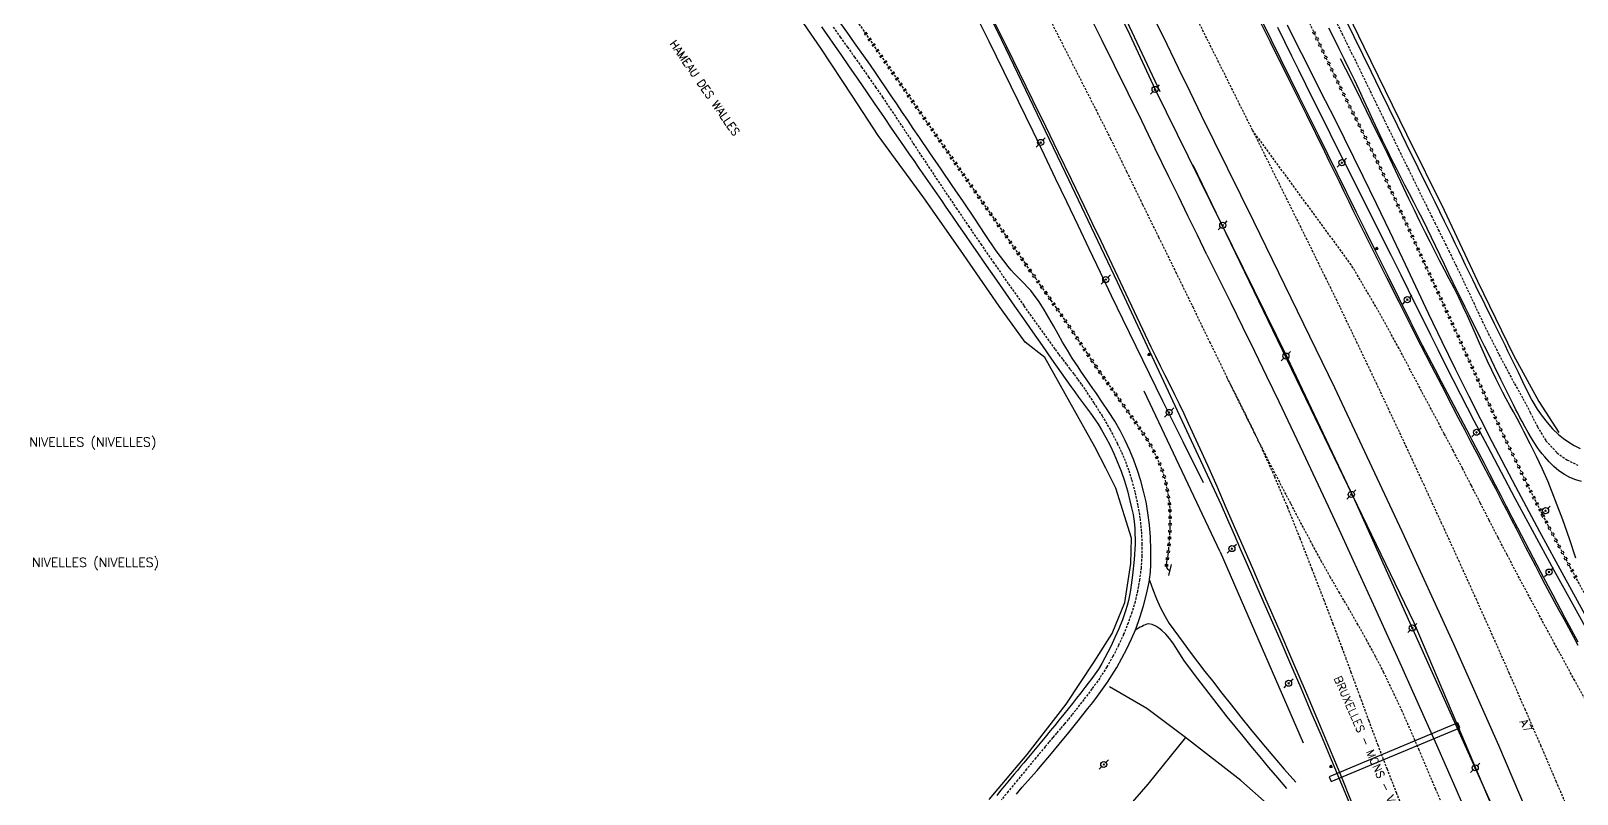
# Model space of a CAD drawing. Header units: millimetres. Extents: x 145000 to 146001, y 142000 to 143001.
# Drawn here: x 145013.5 to 145351.7, y 142185.9 to 142352.8 of the extents above; entities that cross this region are included whole.
import ezdxf
from ezdxf.enums import TextEntityAlignment as Align

# ---------------------------------------------------------------- set-up
doc = ezdxf.new("R2010")
doc.units = ezdxf.units.MM
doc.linetypes.add('DASHED', pattern=[0.75, 0.5, -0.25])
doc.layers.get('0').update_dxf_attribs({"linetype": 'CONTINUOUS'})
for name, color, linetype in [('W0001', 6, 'DASHED'), ('W0008', 7, 'CONTINUOUS'), ('W0010', 4, 'CONTINUOUS'), ('W0071', 7, 'CONTINUOUS'), ('W0120', 7, 'CONTINUOUS'), ('W0211', 2, 'CONTINUOUS'), ('W0220', 5, 'DASHED'), ('W0300', 7, 'CONTINUOUS'), ('W0330', 7, 'CONTINUOUS'), ('W0473', 7, 'CONTINUOUS'), ('W0476', 7, 'CONTINUOUS'), ('W0850', 7, 'CONTINUOUS'), ('W0980', 7, 'CONTINUOUS'), ('W0989', 7, 'CONTINUOUS'), ('W0990', 7, 'CONTINUOUS')]:
    doc.layers.add(name, color=color, linetype=linetype)
doc.styles.get("Standard").update_dxf_attribs({"font": 'romans.shx', "width": 0.85})

# ---------------------------------------------------------------- blocks, each defined once
blk = doc.blocks.new('T473')
for p, q in [((-0.166667, 0.166667), (0.166667, -0.166667)), ((-0.166667, -0.166667), (0.166667, 0.166667)), ((0.500001, 0.500001), (1.000002, 1.000002)), ((-1.000002, -1.000002), (-0.500001, -0.500001))]:
    blk.add_line(p, q)
blk.add_ellipse((0, 0), major_axis=(0.471405, 0.471405), ratio=1, start_param=5.4977871438, end_param=11.780972451)
blk = doc.blocks.new('T850')
for p, q in [((-0.25, -0.15), (0, 0.32)), ((0, 0.32), (0.25, -0.15)), ((-0.25, -0.15), (0.25, -0.15))]:
    blk.add_line(p, q)
for major_axis in [(-0.106, 0.106), (-0.0354, 0.0354), (-0.0236, 0.0236)]:
    blk.add_ellipse((0, 0), major_axis=major_axis, ratio=1, start_param=3.926991, end_param=10.210176)
blk = doc.blocks.new('t220o')
at = {"color": 0, "linetype": 'Continuous'}
for p, q in [((-0.25, 0.25), (0.25, 0.25)), ((-0.25, -0.25), (0.25, -0.25))]:
    blk.add_line(p, q, dxfattribs=at)

msp = doc.modelspace()

# ---------------------------------------------------------------- linework, layer by layer
at = {"layer": 'W0001'}
for points in [[(145231.08, 142365.76), (145246.08, 142336.35), (145249.67, 142329.22), (145253.2, 142322.05), (145256.69, 142314.87), (145260.2, 142307.7), (145263.92, 142300.09), (145267.64, 142292.47), (145271.34, 142284.85), (145275.04, 142277.22)], [(145189.04, 142353.65), (145190.57, 142351.46), (145192.12, 142349.28), (145193.66, 142347.09), (145195.21, 142344.91), (145196.75, 142342.72), (145198.28, 142340.52), (145199.79, 142338.32), (145201.5, 142335.8), (145203.19, 142333.27), (145204.87, 142330.73), (145206.54, 142328.19), (145208.21, 142325.64), (145209.89, 142323.1), (145211.57, 142320.56), (145213.26, 142318.03), (145215.93, 142314.08), (145218.6, 142310.13), (145221.29, 142306.19), (145224, 142302.27), (145227.36, 142297.46), (145230.74, 142292.67), (145234.14, 142287.89), (145237.57, 142283.14), (145238.39, 142282.03), (145239.21, 142280.94), (145240.05, 142279.86), (145240.88, 142278.77), (145241.71, 142277.68), (145242.53, 142276.58), (145243.33, 142275.47), (145244.11, 142274.34), (145245.99, 142271.49), (145247.83, 142268.61), (145249.57, 142265.66), (145251.16, 142262.63), (145252.08, 142260.67), (145252.92, 142258.67), (145253.66, 142256.64), (145254.31, 142254.58), (145255.05, 142251.79), (145255.66, 142248.97), (145256.13, 142246.13), (145256.42, 142243.26), (145256.55, 142240.63), (145256.52, 142238), (145256.35, 142235.38), (145256.03, 142232.77), (145255.6, 142230.36), (145255.03, 142227.98), (145254.33, 142225.64), (145253.53, 142223.33), (145252.54, 142220.85), (145251.42, 142218.42), (145250.2, 142216.04), (145248.87, 142213.72), (145247.3, 142211.26), (145245.6, 142208.9), (145243.83, 142206.58), (145242.05, 142204.29), (145241.24, 142203.26), (145240.41, 142202.25), (145239.58, 142201.25), (145238.74, 142200.25), (145237.89, 142199.26), (145237.05, 142198.26), (145236.2, 142197.27), (145235.37, 142196.26), (145233.35, 142193.83), (145231.33, 142191.39), (145229.32, 142188.95), (145227.31, 142186.5), (145225.77, 142184.62)], [(145280.74, 142331.09), (145268.53, 142355.59)], [(145299.23, 142354.37), (145300.28, 142352.28), (145301.31, 142350.19), (145302.34, 142348.09), (145303.37, 142345.99), (145304.4, 142343.88), (145305.42, 142341.78), (145306.45, 142339.68), (145307.47, 142337.58), (145308.5, 142335.48), (145309.52, 142333.37), (145310.55, 142331.27), (145312.68, 142326.93), (145314.81, 142322.59), (145316.94, 142318.25), (145319.08, 142313.92), (145319.84, 142312.38), (145320.61, 142310.84), (145321.37, 142309.31), (145322.14, 142307.77), (145322.9, 142306.24), (145323.67, 142304.7), (145324.43, 142303.16), (145325.18, 142301.62), (145326.16, 142299.59), (145327.13, 142297.55), (145328.09, 142295.51), (145329.04, 142293.46), (145330, 142291.42), (145330.98, 142289.38), (145331.96, 142287.35), (145332.97, 142285.33), (145334.63, 142282.07), (145336.32, 142278.83), (145338.06, 142275.61), (145339.86, 142272.42), (145341.47, 142269.39), (145343.04, 142266.24), (145344.9, 142263.18), (145347.32, 142260.56), (145349.51, 142259), (145351.91, 142257.83)], [(145280.71, 142331.12), (145292.06, 142308.27), (145294.68, 142302.95), (145297.28, 142297.63), (145299.87, 142292.3), (145302.45, 142286.96), (145306.4, 142278.67), (145310.33, 142270.38), (145314.23, 142262.07), (145318.1, 142253.74), (145321.95, 142245.4), (145325.77, 142237.05), (145329.56, 142228.68), (145333.32, 142220.3), (145336.81, 142212.43), (145340.27, 142204.55), (145343.7, 142196.65), (145347.1, 142188.74), (145348.99, 142184.31), (145350.88, 142179.88), (145352.75, 142175.44), (145354.62, 142171)], [(145355.63, 142202.66), (145351.2, 142210.77), (145347.98, 142216.67), (145344.76, 142222.59), (145341.57, 142228.51), (145338.4, 142234.45), (145336.42, 142238.22), (145334.45, 142242), (145332.5, 142245.79), (145330.55, 142249.58), (145328.6, 142253.38), (145326.64, 142257.16), (145324.66, 142260.94), (145322.67, 142264.71), (145317.72, 142274.01), (145312.78, 142283.32), (145307.69, 142292.56), (145302.33, 142301.64), (145280.71, 142331.12)], [(145318.56, 142171), (145316.95, 142174.75), (145315.37, 142178.51), (145313.81, 142182.27), (145312.28, 142186.05), (145310.22, 142191.31), (145308.2, 142196.58), (145306.23, 142201.87), (145304.28, 142207.17), (145302.34, 142212.47), (145300.38, 142217.76), (145298.4, 142223.05), (145296.38, 142228.32), (145293.76, 142235.09), (145291.13, 142241.87), (145288.42, 142248.61), (145285.58, 142255.3), (145283.08, 142260.85), (145280.5, 142266.35), (145277.81, 142271.81), (145275.04, 142277.22)], [(145327.62, 142171), (145326.83, 142172.84), (145326.04, 142174.69), (145325.25, 142176.53), (145324.46, 142178.37), (145320.82, 142186.93), (145317.2, 142195.51), (145313.47, 142204.04), (145309.47, 142212.46), (145307.65, 142216), (145305.76, 142219.5), (145303.8, 142222.96), (145301.81, 142226.41), (145299.8, 142229.84), (145297.81, 142233.29), (145295.85, 142236.75), (145293.95, 142240.24), (145289.09, 142249.42), (145284.32, 142258.65), (145279.64, 142267.91), (145275.04, 142277.22)]]:
    msp.add_lwpolyline(points, dxfattribs=at)
at = {"layer": 'W0008'}
for points in [[(145280.6, 142358.43), (145284.58, 142350.44), (145288.55, 142342.44), (145292.51, 142334.44), (145296.46, 142326.43), (145297.53, 142324.25), (145298.6, 142322.06), (145299.66, 142319.88), (145300.72, 142317.69), (145301.78, 142315.51), (145302.85, 142313.32), (145303.92, 142311.14), (145305, 142308.96), (145307.55, 142303.83), (145310.12, 142298.7), (145312.71, 142293.58), (145315.3, 142288.47), (145317.56, 142284.03), (145319.83, 142279.61), (145322.11, 142275.18), (145324.4, 142270.76), (145325.74, 142268.18), (145327.09, 142265.61), (145328.44, 142263.03), (145329.79, 142260.46), (145331.14, 142257.88), (145332.49, 142255.31), (145333.84, 142252.73), (145335.19, 142250.15), (145336.25, 142248.1), (145337.31, 142246.05), (145338.36, 142244), (145339.41, 142241.94), (145340.47, 142239.89), (145341.53, 142237.84), (145342.59, 142235.79), (145343.67, 142233.75), (145344.68, 142231.84), (145345.7, 142229.93), (145346.73, 142228.03), (145347.76, 142226.12), (145348.8, 142224.22), (145349.83, 142222.32), (145350.86, 142220.42), (145351.88, 142218.51)], [(145186.42, 142353.72), (145187.27, 142352.51), (145188.12, 142351.31), (145188.97, 142350.1), (145189.82, 142348.89), (145190.66, 142347.67), (145192.54, 142344.96), (145194.41, 142342.24), (145196.28, 142339.51), (145198.14, 142336.78), (145200, 142334.06), (145201.87, 142331.33), (145203.74, 142328.61), (145205.61, 142325.89), (145206.62, 142324.44), (145207.62, 142322.99), (145208.63, 142321.54), (145209.64, 142320.09), (145210.65, 142318.64), (145211.66, 142317.19), (145212.67, 142315.74), (145213.68, 142314.29), (145215.06, 142312.29), (145216.45, 142310.29), (145217.82, 142308.28), (145219.2, 142306.28), (145220.58, 142304.27), (145221.96, 142302.27), (145223.34, 142300.27), (145224.73, 142298.27), (145226.69, 142295.45), (145228.65, 142292.63), (145230.62, 142289.81), (145232.59, 142287), (145234.69, 142284.01), (145236.78, 142281.03), (145238.88, 142278.05), (145240.98, 142275.07), (145241.83, 142273.89), (145242.69, 142272.72), (145243.57, 142271.55), (145244.44, 142270.38), (145245.3, 142269.2), (145246.14, 142268.01), (145246.95, 142266.79), (145247.72, 142265.55), (145248.68, 142263.88), (145249.57, 142262.17), (145250.4, 142260.42), (145251.16, 142258.65), (145251.97, 142256.53), (145252.7, 142254.39), (145253.35, 142252.22), (145253.93, 142250.03), (145254.29, 142248.53), (145254.61, 142247.03), (145254.86, 142245.5), (145255, 142243.97), (145255.04, 142240.57), (145254.85, 142237.18), (145254.5, 142233.82), (145254.03, 142230.47), (145253.83, 142229.34), (145253.59, 142228.22), (145253.31, 142227.12), (145252.98, 142226.02), (145252.29, 142224.02), (145251.5, 142222.05), (145250.65, 142220.12), (145249.76, 142218.2), (145249.12, 142216.93), (145248.46, 142215.69), (145247.75, 142214.46), (145247.01, 142213.25), (145246.31, 142212.21), (145245.57, 142211.19), (145244.81, 142210.19), (145244.05, 142209.19), (145243.16, 142208.03), (145242.26, 142206.87), (145241.35, 142205.73), (145240.44, 142204.58), (145239.46, 142203.36), (145238.47, 142202.14), (145237.48, 142200.92), (145236.48, 142199.71), (145235.39, 142198.38), (145234.3, 142197.06), (145233.2, 142195.74), (145232.1, 142194.42), (145231.4, 142193.58), (145230.7, 142192.75), (145230, 142191.91), (145229.3, 142191.08), (145228.59, 142190.24), (145227.89, 142189.4), (145227.19, 142188.57), (145226.5, 142187.72), (145225.64, 142186.67), (145224.78, 142185.61)], [(145229.08, 142185.89), (145229.72, 142186.64), (145230.37, 142187.39), (145231.03, 142188.13), (145231.69, 142188.87), (145232.34, 142189.61), (145233, 142190.35), (145233.65, 142191.09), (145234.3, 142191.84), (145236.39, 142194.34), (145238.47, 142196.86), (145240.52, 142199.39), (145242.57, 142201.92), (145243.65, 142203.26), (145244.74, 142204.6), (145245.8, 142205.95), (145246.83, 142207.32), (145247.94, 142208.85), (145249.02, 142210.4), (145250.06, 142211.98), (145251.04, 142213.59), (145252.18, 142215.63), (145253.27, 142217.71), (145254.28, 142219.83), (145255.19, 142221.99), (145256.1, 142224.51), (145256.89, 142227.06), (145257.57, 142229.65), (145258.11, 142232.27), (145258.21, 142232.81), (145258.28, 142233.36), (145258.34, 142233.91), (145258.39, 142234.46), (145258.43, 142235.01), (145258.46, 142235.56), (145258.47, 142236.11), (145258.48, 142236.66), (145258.48, 142239.36), (145258.39, 142242.07), (145258.19, 142244.76), (145257.85, 142247.45), (145257.44, 142249.8), (145256.92, 142252.13), (145256.3, 142254.43), (145255.58, 142256.7), (145254.78, 142258.91), (145253.88, 142261.08), (145252.9, 142263.21), (145251.83, 142265.3), (145250.58, 142267.47), (145249.23, 142269.57), (145247.83, 142271.63), (145246.44, 142273.7), (145245.81, 142274.64), (145245.16, 142275.58), (145244.51, 142276.52), (145243.86, 142277.45), (145243.21, 142278.39), (145242.56, 142279.32), (145241.93, 142280.27), (145241.31, 142281.22), (145240.23, 142282.96), (145239.2, 142284.72), (145238.21, 142286.5), (145237.21, 142288.28), (145236.21, 142290.06), (145235.16, 142291.82), (145234.05, 142293.54), (145232.86, 142295.21), (145232.21, 142296.02), (145231.52, 142296.79), (145230.81, 142297.54), (145230.08, 142298.27), (145229.34, 142299), (145228.62, 142299.74), (145227.92, 142300.5), (145227.25, 142301.3), (145224.68, 142304.73), (145222.26, 142308.29), (145219.91, 142311.88), (145217.52, 142315.44), (145215.07, 142319.01), (145212.62, 142322.57), (145210.18, 142326.14), (145207.74, 142329.71), (145206.53, 142331.49), (145205.33, 142333.27), (145204.13, 142335.05), (145202.93, 142336.83), (145201.73, 142338.61), (145200.52, 142340.39), (145199.31, 142342.17), (145198.09, 142343.94), (145196.63, 142346.04), (145195.15, 142348.14), (145193.67, 142350.23), (145192.18, 142352.32), (145190.7, 142354.41)], [(145274.96, 142248.54), (145272.97, 142253.17), (145270.94, 142257.79), (145268.87, 142262.39), (145266.75, 142266.96), (145265.76, 142269.07), (145264.75, 142271.16), (145263.73, 142273.25), (145262.7, 142275.33), (145261.66, 142277.42), (145260.63, 142279.5), (145259.6, 142281.58), (145258.59, 142283.68), (145256.74, 142287.53), (145254.9, 142291.39), (145253.07, 142295.26), (145251.24, 142299.13), (145249.42, 142302.99), (145247.59, 142306.86), (145245.75, 142310.72), (145243.9, 142314.58), (145241.12, 142320.35), (145238.31, 142326.12), (145235.49, 142331.88), (145232.68, 142337.64), (145229.83, 142343.48), (145226.97, 142349.32), (145224.11, 142355.16)], [(145270.76, 142303.84), (145268.68, 142308.11), (145266.61, 142312.38), (145264.53, 142316.66), (145262.45, 142320.93), (145259.47, 142327.02), (145256.49, 142333.11), (145253.5, 142339.19), (145250.51, 142345.28), (145247.82, 142350.7), (145245.14, 142356.13)], [(145269.58, 142334.32), (145267.09, 142339.5), (145264.57, 142344.68), (145262.05, 142349.86), (145259.52, 142355.03)], [(145337.78, 142271.02), (145336.41, 142273.81), (145335.05, 142276.61), (145333.68, 142279.4), (145332.31, 142282.19), (145331.47, 142283.89), (145330.63, 142285.58), (145329.79, 142287.28), (145328.95, 142288.98), (145328.11, 142290.67), (145327.27, 142292.37), (145326.44, 142294.06), (145325.6, 142295.76), (145324.64, 142297.74), (145323.69, 142299.71), (145322.74, 142301.69), (145321.79, 142303.67), (145320.84, 142305.64), (145319.88, 142307.62), (145318.92, 142309.59), (145317.95, 142311.55), (145316.99, 142313.45), (145316.03, 142315.33), (145315.05, 142317.21), (145314.07, 142319.09), (145313.09, 142320.97), (145312.12, 142322.85), (145311.16, 142324.74), (145310.22, 142326.64), (145309.16, 142328.83), (145308.12, 142331.04), (145307.09, 142333.25), (145306.07, 142335.46), (145305.06, 142337.68), (145304.04, 142339.89), (145303.01, 142342.09), (145301.96, 142344.29), (145300.84, 142346.58), (145299.71, 142348.87), (145298.57, 142351.15), (145297.42, 142353.42)], [(145301.02, 142355.48), (145302.9, 142351.6), (145304.78, 142347.72), (145306.66, 142343.84), (145308.56, 142339.94), (145310.46, 142336.05), (145312.37, 142332.16), (145314.27, 142328.27), (145315.32, 142326.13), (145316.38, 142324), (145317.43, 142321.86), (145318.48, 142319.73), (145319.54, 142317.6), (145320.59, 142315.46), (145321.64, 142313.32), (145322.68, 142311.18), (145323.46, 142309.59), (145324.22, 142308), (145324.99, 142306.41), (145325.75, 142304.82), (145326.51, 142303.22), (145327.27, 142301.63), (145328.04, 142300.04), (145328.82, 142298.45), (145329.49, 142297.07), (145330.17, 142295.7), (145330.85, 142294.33), (145331.54, 142292.96), (145332.23, 142291.59), (145332.91, 142290.22), (145333.59, 142288.85), (145334.27, 142287.48), (145334.84, 142286.32), (145335.41, 142285.15), (145335.97, 142283.98), (145336.53, 142282.82), (145337.09, 142281.65), (145337.66, 142280.48), (145338.23, 142279.32), (145338.81, 142278.16), (145339.81, 142276.12), (145340.79, 142274.05), (145341.84, 142272.02), (145343.02, 142270.06), (145344.05, 142268.58), (145345.15, 142267.15), (145346.35, 142265.79), (145347.65, 142264.53), (145348.75, 142263.65), (145349.91, 142262.86), (145351.11, 142262.15), (145352.36, 142261.51)], [(145345.38, 142171), (145340.85, 142181.82), (145334.6, 142196.57), (145324.76, 142218.72), (145313.49, 142243.36), (145298.75, 142274.75), (145280.99, 142311.1), (145269.58, 142334.32)], [(145270.76, 142303.84), (145273.37, 142298.59), (145275.98, 142293.34), (145278.56, 142288.07), (145281.13, 142282.8), (145283.81, 142277.29), (145286.47, 142271.76), (145289.11, 142266.22), (145291.73, 142260.68), (145294.51, 142254.77), (145297.27, 142248.85), (145300.01, 142242.93), (145302.75, 142236.99), (145305.17, 142231.73), (145307.59, 142226.47), (145309.99, 142221.2), (145312.38, 142215.92), (145316.68, 142206.32), (145320.95, 142196.7), (145325.19, 142187.08), (145329.37, 142177.42)], [(145352.7, 142254.24), (145351.42, 142254.66), (145350.16, 142255.16), (145348.95, 142255.79), (145347.76, 142256.62), (145346.66, 142257.57), (145345.63, 142258.58), (145344.65, 142259.63), (145344.05, 142260.33), (145343.49, 142261.06), (145342.96, 142261.81), (145342.45, 142262.58), (145341.72, 142263.75), (145341.04, 142264.95), (145340.38, 142266.17), (145339.72, 142267.38), (145339.23, 142268.29), (145338.74, 142269.2), (145338.26, 142270.12), (145337.79, 142271.03)], [(145307.73, 142171), (145307.66, 142171.16), (145307.6, 142171.32), (145307.53, 142171.48), (145307.47, 142171.64), (145306.33, 142174.44), (145305.2, 142177.24), (145304.08, 142180.05), (145302.95, 142182.85), (145301.82, 142185.66), (145300.69, 142188.46), (145299.55, 142191.26), (145298.39, 142194.05), (145295.47, 142201.02), (145292.51, 142207.98), (145289.53, 142214.93), (145286.55, 142221.87), (145283.67, 142228.55), (145280.78, 142235.22), (145277.88, 142241.88), (145274.96, 142248.54)]]:
    msp.add_lwpolyline(points, dxfattribs=at)
at = {"layer": 'W0010'}
for points in [[(145129.35, 142543.74), (145142.2, 142516.13), (145153.1, 142493.53), (145161.18, 142477.54), (145175.91, 142448.82), (145190.18, 142420.69), (145200.12, 142401.68), (145210.13, 142381.87), (145224.94, 142352.66), (145239.75, 142321.82), (145251.11, 142297.95), (145273.84, 142249.2)], [(145248.07, 142364.06), (145253.8, 142352.07), (145259.41, 142340.02)], [(145351.98, 142219.1), (145349.07, 142224.53), (145346.47, 142229.41), (145343.89, 142234.29), (145341.32, 142239.18), (145338.76, 142244.07), (145337.54, 142246.42), (145336.31, 142248.77), (145335.09, 142251.13), (145333.87, 142253.48), (145332.66, 142255.84), (145331.44, 142258.19), (145330.22, 142260.55), (145328.99, 142262.9), (145327.61, 142265.54), (145326.23, 142268.18), (145324.84, 142270.81), (145323.45, 142273.45), (145322.06, 142276.09), (145320.67, 142278.73), (145319.3, 142281.37), (145317.94, 142284.02), (145315.34, 142289.14), (145312.78, 142294.28), (145310.24, 142299.43), (145307.69, 142304.57), (145305.57, 142308.85), (145303.45, 142313.13), (145301.34, 142317.42), (145299.22, 142321.7), (145295.13, 142330), (145291.03, 142338.31), (145286.93, 142346.61), (145282.84, 142354.92)], [(145259.41, 142340.02), (145288.32, 142281.4), (145302.74, 142250.95), (145333.33, 142182.86), (145338.31, 142171)], [(145273.84, 142249.2), (145275.27, 142245.94), (145276.7, 142242.68), (145278.12, 142239.41), (145279.54, 142236.15), (145281.92, 142230.7), (145284.3, 142225.24), (145286.68, 142219.78), (145289.04, 142214.32), (145291.28, 142209.12), (145293.52, 142203.92), (145295.75, 142198.71), (145297.95, 142193.49), (145299.99, 142188.61), (145302.01, 142183.73), (145304.02, 142178.84), (145306.03, 142173.94), (145306.33, 142173.21), (145306.63, 142172.47), (145306.93, 142171.74), (145307.23, 142171)]]:
    msp.add_lwpolyline(points, dxfattribs=at)
at = {"layer": 'W0071'}
for points in [[(145258.18, 142232.72), (145258.9, 142230.65), (145259.72, 142228.63), (145260.63, 142226.64), (145261.64, 142224.71), (145262.53, 142223.23), (145263.5, 142221.82), (145264.52, 142220.43), (145265.53, 142219.05), (145267.1, 142216.93), (145268.71, 142214.82), (145270.33, 142212.73), (145271.95, 142210.65), (145274.02, 142207.99), (145276.1, 142205.34), (145278.19, 142202.7), (145280.31, 142200.09), (145282.74, 142197.15), (145285.19, 142194.24), (145287.67, 142191.35), (145290.17, 142188.48)], [(145288.24, 142187.12), (145286.27, 142189.43), (145284.32, 142191.74), (145282.38, 142194.06), (145280.44, 142196.4), (145278.69, 142198.54), (145276.94, 142200.68), (145275.2, 142202.84), (145273.48, 142205.01), (145271.73, 142207.24), (145269.99, 142209.49), (145268.26, 142211.75), (145266.55, 142214.01), (145265.86, 142214.98), (145265.21, 142215.97), (145264.59, 142216.98), (145263.96, 142217.98), (145263.29, 142218.98), (145262.57, 142219.95), (145261.77, 142220.85), (145260.88, 142221.68), (145260.26, 142222.18), (145259.57, 142222.62), (145258.81, 142222.96), (145257.99, 142223.11), (145257.6, 142223.07), (145257.23, 142222.93), (145256.89, 142222.75), (145256.57, 142222.58), (145256.18, 142222.39), (145255.81, 142222.18), (145255.44, 142221.96), (145255.08, 142221.73)]]:
    msp.add_lwpolyline(points, dxfattribs=at)
at = {"layer": 'W0120'}
msp.add_lwpolyline([(145262.42, 142233.69), (145262.99, 142236.11)], dxfattribs=at)
at = {"layer": 'W0211'}
for points in [[(145270.01, 142254.01), (145265.56, 142262.92), (145261.14, 142271.85), (145256.75, 142280.79), (145252.39, 142289.74), (145249.91, 142294.86), (145247.45, 142299.99), (145245, 142305.12), (145242.56, 142310.26), (145240.12, 142315.4), (145237.67, 142320.53), (145235.21, 142325.66), (145232.74, 142330.78), (145227.95, 142340.65), (145223.14, 142350.51), (145218.28, 142360.35)], [(145286.19, 142353.65), (145287.73, 142350.52), (145289.26, 142347.39), (145290.8, 142344.27), (145292.34, 142341.14), (145293.88, 142338.01), (145295.42, 142334.89), (145297.63, 142330.45), (145299.84, 142326.02), (145302.06, 142321.59), (145304.28, 142317.16), (145306.5, 142312.73), (145308.73, 142308.3), (145310.95, 142303.87), (145313.16, 142299.44), (145314.79, 142296.18), (145316.41, 142292.91), (145318.03, 142289.64), (145319.64, 142286.37), (145321.26, 142283.1), (145322.89, 142279.84), (145324.53, 142276.58), (145326.19, 142273.33), (145329.12, 142267.64), (145332.09, 142261.97), (145335.08, 142256.31), (145338.09, 142250.66), (145340.93, 142245.39), (145343.79, 142240.14), (145346.66, 142234.89), (145349.54, 142229.65), (145353.39, 142222.63)], [(145351.45, 142237.52), (145350.08, 142241.73), (145348.6, 142245.92), (145347.03, 142250.06), (145345.36, 142254.17), (145344.13, 142256.97), (145342.81, 142259.73), (145341.46, 142262.48), (145340.08, 142265.21), (145339.34, 142266.65), (145338.58, 142268.07), (145337.8, 142269.49), (145337.02, 142270.91), (145336.24, 142272.33), (145335.47, 142273.75), (145334.72, 142275.18), (145333.99, 142276.63), (145333.05, 142278.59), (145332.15, 142280.56), (145331.26, 142282.55), (145330.39, 142284.54), (145329.52, 142286.53), (145328.65, 142288.52), (145327.75, 142290.5), (145326.83, 142292.46), (145325.82, 142294.51), (145324.8, 142296.54), (145323.76, 142298.57), (145322.71, 142300.59), (145321.65, 142302.6), (145320.6, 142304.62), (145319.56, 142306.65), (145318.54, 142308.68), (145317.33, 142311.14), (145316.13, 142313.61), (145314.95, 142316.09), (145313.77, 142318.56), (145312.59, 142321.04), (145311.41, 142323.52), (145310.22, 142325.99), (145309.03, 142328.46), (145306.79, 142333.04), (145304.54, 142337.6), (145302.28, 142342.17), (145300, 142346.73)]]:
    msp.add_lwpolyline(points, dxfattribs=at)
at = {"layer": 'W0220'}
for points in [[(145262.66, 142234.76), (145262.49, 142234.83), (145262.34, 142234.93), (145262.21, 142235.06), (145262.1, 142235.21), (145262, 142235.44), (145261.95, 142235.68), (145261.94, 142235.91), (145261.93, 142236.15), (145261.98, 142236.67), (145262.08, 142237.19), (145262.2, 142237.7), (145262.28, 142238.21), (145262.4, 142239.4), (145262.51, 142240.59), (145262.59, 142241.78), (145262.66, 142242.98), (145262.71, 142244.17), (145262.73, 142245.37), (145262.74, 142246.57), (145262.72, 142247.77), (145262.69, 142248.43), (145262.63, 142249.09), (145262.56, 142249.74), (145262.46, 142250.4), (145262.22, 142251.86), (145261.95, 142253.31), (145261.62, 142254.75), (145261.19, 142256.18), (145260.61, 142257.75), (145259.94, 142259.29), (145259.2, 142260.79), (145258.41, 142262.27), (145257.58, 142263.67), (145256.68, 142265.03), (145255.75, 142266.36), (145254.83, 142267.7), (145253.91, 142269.02), (145252.97, 142270.34), (145252.03, 142271.66), (145251.09, 142272.96), (145250.15, 142274.27), (145249.2, 142275.59), (145248.27, 142276.9), (145247.35, 142278.23), (145246.43, 142279.56), (145245.52, 142280.91), (145244.62, 142282.26), (145243.72, 142283.61), (145242.82, 142284.96), (145241.93, 142286.31), (145241.02, 142287.66), (145240.11, 142289), (145238.99, 142290.62), (145237.86, 142292.24), (145236.72, 142293.86), (145235.59, 142295.48), (145234.45, 142297.09), (145233.31, 142298.7), (145232.18, 142300.32), (145231.05, 142301.94), (145219.42, 142318.64), (145207.82, 142335.35), (145196.25, 142352.09), (145184.73, 142368.86)], [(145355.07, 142226.59), (145350.23, 142235.54), (145345.46, 142244.52), (145340.84, 142253.58), (145335.91, 142263.77), (145331.16, 142274.05), (145326.48, 142284.36), (145321.76, 142294.65), (145320.17, 142298.09), (145318.59, 142301.53), (145317.01, 142304.97), (145315.44, 142308.42), (145313.85, 142311.86), (145312.26, 142315.3), (145310.65, 142318.73), (145309.03, 142322.15), (145307.72, 142324.85), (145306.4, 142327.55), (145305.06, 142330.24), (145303.71, 142332.93), (145302.36, 142335.62), (145301.02, 142338.3), (145299.69, 142341), (145298.38, 142343.7), (145294.43, 142351.95), (145290.53, 142360.22)]]:
    msp.add_lwpolyline(points, dxfattribs=at)
at = {"layer": 'W0300'}
for points in [[(145125.07, 142600.11), (145140.52, 142571.04), (145170.31, 142514.73), (145191.55, 142476.35), (145212.91, 142433.42), (145245.97, 142370.57), (145260.45, 142339.59)], [(145288.28, 142354.14), (145290.36, 142350.01), (145292.44, 142345.88), (145294.53, 142341.75), (145296.62, 142337.62), (145298.7, 142333.49), (145300.78, 142329.36), (145302.84, 142325.22), (145304.89, 142321.07), (145307.81, 142315.06), (145310.69, 142309.04), (145313.55, 142303.01), (145316.4, 142296.97), (145319.25, 142290.94), (145322.13, 142284.92), (145325.05, 142278.91), (145328.03, 142272.94), (145333.1, 142263.02), (145338.28, 142253.16), (145343.53, 142243.34), (145348.84, 142233.55), (145354.65, 142222.94)], [(145267.65, 142323.55), (145293.32, 142270.39), (145316.02, 142223.4), (145338.26, 142171)], [(145273.67, 142238.92), (145257.02, 142274.04)], [(145273.67, 142238.92), (145291.8, 142197.14)]]:
    msp.add_lwpolyline(points, dxfattribs=at)
at = {"layer": 'W0330'}
for points in [[(145272.89, 142423.79), (145278.8, 142407.1), (145283.9, 142395.59), (145288.89, 142383.73), (145296.96, 142366.12), (145305.1, 142349.34), (145314.39, 142330.22), (145322.68, 142313.58), (145329.93, 142298.05), (145337.82, 142281.91), (145343.36, 142271.77), (145347.7, 142265.01)], [(145223.11, 142184.7), (145231.44, 142194.56), (145240, 142205.6), (145246.13, 142214.8), (145250.03, 142221.01), (145252.8, 142227.8), (145254.11, 142236.37), (145254.27, 142241.91), (145250.84, 142252.83), (145248.63, 142257.22), (145246.27, 142261.84), (145235.29, 142281.38), (145231.02, 142284.73), (145225.35, 142292.62), (145216.89, 142304.85), (145208.85, 142316.3), (145198.84, 142329.92), (145193.26, 142338.57), (145186.3, 142349.06), (145178.87, 142359.91)], [(145278.14, 142188.85), (145266.07, 142198.29), (145257.59, 142204.62), (145249.44, 142209.4)], [(145266.07, 142198.29), (145257.84, 142188.05), (145245.66, 142174.1), (145243.16, 142171)], [(145295.94, 142171), (145293.75, 142174.02), (145283.97, 142183.77), (145278.14, 142188.85)]]:
    msp.add_lwpolyline(points, dxfattribs=at)
at = {"layer": 'W0476'}
msp.add_lwpolyline([(145297.9, 142188.63), (145326.06, 142200.42), (145325.62, 142201.48), (145297.46, 142189.7)], close=True, dxfattribs=at)

# ---------------------------------------------------------------- block references
at = {"layer": 'W0220'}
for p, rotation in [((145196.18, 142352.18), 124.4685025878444), ((145197.03, 142350.95), 124.6582578073982), ((145197.89, 142349.72), 124.6582578073982), ((145294.23, 142352.38), 115.2758418011594), ((145294.87, 142351.03), 115.5670469336689), ((145295.52, 142349.68), 115.5670469336689), ((145198.74, 142348.48), 124.6582578073982), ((145199.59, 142347.25), 124.6582578073982), ((145200.45, 142346.01), 124.6582578073982), ((145296.17, 142348.32), 115.5670469336689), ((145296.82, 142346.97), 115.5670469336689), ((145201.3, 142344.78), 124.6582578073982), ((145202.15, 142343.55), 124.6582578073982), ((145297.46, 142345.62), 115.5670469336689), ((145298.11, 142344.27), 115.5670469336689), ((145298.76, 142342.91), 115.9144509552251), ((145203.01, 142342.31), 124.6582578073982), ((145203.86, 142341.08), 124.6582578073982), ((145204.71, 142339.85), 124.6582578073982), ((145299.42, 142341.57), 115.9144509552251), ((145300.08, 142340.22), 116.2694625911245), ((145205.57, 142338.61), 124.6582578073982), ((145206.42, 142337.38), 124.6582578073982), ((145207.27, 142336.14), 124.6582578073982), ((145300.74, 142338.87), 116.2694625911245), ((145301.41, 142337.53), 116.5083375112946), ((145302.08, 142336.19), 116.5083375112946), ((145208.13, 142334.91), 124.7788999502875), ((145208.98, 142333.68), 124.7788999502875), ((145209.84, 142332.45), 124.7788999502875), ((145302.75, 142334.85), 116.6310699949668), ((145303.42, 142333.51), 116.6310699949668), ((145210.69, 142331.21), 124.7788999502875), ((145211.55, 142329.98), 124.7788999502875), ((145304.09, 142332.16), 116.6128354526478), ((145304.77, 142330.82), 116.6128354526478), ((145305.44, 142329.48), 116.4536363677185), ((145212.4, 142328.75), 124.7788999502875), ((145213.26, 142327.52), 124.7788999502875), ((145214.11, 142326.29), 124.7788999502875), ((145306.1, 142328.14), 116.4536363677185), ((145306.77, 142326.79), 116.1783014624755), ((145214.97, 142325.05), 124.7788999502875), ((145215.83, 142323.82), 124.7788999502875), ((145216.68, 142322.59), 124.7788999502875), ((145307.43, 142325.45), 116.1783014624755), ((145308.09, 142324.1), 115.7868373276695), ((145308.74, 142322.75), 115.7868373276695), ((145217.54, 142321.36), 124.7788999502875), ((145218.39, 142320.13), 124.7788999502875), ((145219.25, 142318.89), 124.7788999502875), ((145309.39, 142321.39), 115.4000088699825), ((145310.03, 142320.04), 115.4000088699825), ((145220.1, 142317.66), 124.8304279933789), ((145220.96, 142316.43), 124.8304279933789), ((145310.67, 142318.68), 115.0947509692947), ((145311.31, 142317.33), 115.0947509692947), ((145311.95, 142315.97), 115.0947509692947), ((145221.82, 142315.2), 124.8304279933789), ((145222.67, 142313.97), 124.8304279933789), ((145223.53, 142312.74), 124.8304279933789), ((145312.58, 142314.61), 114.8591044497371), ((145313.21, 142313.25), 114.8591044497371), ((145224.39, 142311.51), 124.8304279933789), ((145225.24, 142310.27), 124.8304279933789), ((145226.1, 142309.04), 124.8304279933789), ((145313.84, 142311.89), 114.8591044497371), ((145314.47, 142310.52), 114.6930713376583), ((145315.09, 142309.16), 114.6930713376583), ((145226.96, 142307.81), 124.8304279933789), ((145227.82, 142306.58), 124.8304279933789), ((145228.67, 142305.35), 124.8304279933789), ((145315.72, 142307.8), 114.6070579110074), ((145316.34, 142306.43), 114.6070579110074), ((145229.53, 142304.12), 124.8304279933789), ((145230.39, 142302.89), 124.8304279933789), ((145316.97, 142305.07), 114.6070579110074), ((145317.59, 142303.71), 114.6010681477559), ((145318.22, 142302.34), 114.6010681477559), ((145231.24, 142301.66), 124.9308235758642), ((145232.1, 142300.43), 124.9308235758642), ((145232.96, 142299.2), 125.08305199934), ((145318.84, 142300.98), 114.664702443552), ((145319.47, 142299.62), 114.664702443552), ((145233.83, 142297.97), 125.1733239048373), ((145234.69, 142296.75), 125.2016386776422), ((145235.56, 142295.52), 125.2016386776422), ((145320.09, 142298.25), 114.664702443552), ((145320.72, 142296.89), 114.7979602510884), ((145321.35, 142295.53), 114.7979602510884), ((145236.42, 142294.29), 125.1529049817944), ((145237.28, 142293.07), 125.0271247574954), ((145238.14, 142291.84), 124.8393925498709), ((145321.98, 142294.17), 114.6445503430646), ((145322.61, 142292.8), 114.6445503430646), ((145239, 142290.61), 124.5897096405043), ((145239.85, 142289.37), 124.5897096405043), ((145323.23, 142291.44), 114.6445503430646), ((145323.86, 142290.08), 114.6445503430646), ((145324.48, 142288.71), 114.6445503430646), ((145240.7, 142288.13), 124.2568134513192), ((145241.54, 142286.89), 123.9136548778219), ((145242.37, 142285.64), 123.6846668295894), ((145325.11, 142287.35), 114.6445503430646), ((145325.73, 142285.99), 114.6445503430646), ((145243.2, 142284.39), 123.5698546018054), ((145244.03, 142283.14), 123.5939097882301), ((145244.86, 142281.9), 123.7568292126498), ((145326.36, 142284.62), 114.6445503430646), ((145326.98, 142283.26), 114.4254019962622), ((145327.6, 142281.89), 114.4254019962622), ((145245.7, 142280.65), 124.0339160106573), ((145246.54, 142279.41), 124.4251637696731), ((145328.22, 142280.53), 114.4254019962622), ((145328.84, 142279.16), 114.4254019962622), ((145247.38, 142278.17), 124.9047814883202), ((145248.24, 142276.94), 124.9047814883202), ((145249.11, 142275.72), 125.362846658156), ((145329.46, 142277.79), 114.4254019962622), ((145330.08, 142276.43), 114.4254019962622), ((145330.7, 142275.06), 114.4254019962622), ((145249.98, 142274.5), 125.6696901103067), ((145250.86, 142273.28), 125.8252993836055), ((145251.74, 142272.06), 125.7972285169718), ((145331.32, 142273.7), 114.8087605320707), ((145331.95, 142272.34), 114.8087605320707), ((145252.61, 142270.85), 125.5854840001811), ((145253.48, 142269.62), 125.2225225762042), ((145254.34, 142268.39), 124.7083589812653), ((145332.58, 142270.97), 114.8087605320707), ((145333.21, 142269.61), 114.8087605320707), ((145333.84, 142268.25), 114.8087605320707), ((145255.2, 142267.16), 124.7663338461048), ((145256.05, 142265.93), 124.8565967049543), ((145334.47, 142266.89), 114.8087605320707), ((145335.1, 142265.53), 114.8087605320707), ((145256.9, 142264.69), 123.5002302607171), ((145257.72, 142263.43), 120.7022443349053), ((145258.48, 142262.14), 118.167344869489), ((145335.73, 142264.17), 114.8087605320707), ((145336.38, 142262.81), 115.7943790800674), ((145337.03, 142261.46), 115.7943790800674), ((145259.19, 142260.82), 118.167344869489), ((145259.85, 142259.47), 116.211305362365), ((145260.46, 142258.1), 113.5771959288881), ((145337.68, 142260.11), 115.7943790800674), ((145338.33, 142258.76), 115.7943790800674), ((145261, 142256.7), 110.2671592218776), ((145261.46, 142255.28), 106.5031484667299), ((145338.99, 142257.41), 115.7943790800674), ((145339.64, 142256.06), 115.7943790800674), ((145340.29, 142254.71), 115.7943790800674), ((145261.83, 142253.82), 103.0219866138945), ((145262.13, 142252.36), 100.6465227134679), ((145340.95, 142253.36), 117.0129852116794), ((145341.63, 142252.03), 117.0129852116794), ((145262.38, 142250.88), 99.38193018188839), ((145262.6, 142249.39), 96.65109104328924), ((145262.71, 142247.9), 92.61491628291061), ((145342.31, 142250.69), 117.0129852116794), ((145342.99, 142249.35), 117.0129852116794), ((145343.67, 142248.02), 117.0129852116794), ((145262.72, 142244.9), 88.71643844257277), ((145262.74, 142246.4), 89.7733435459667), ((145344.36, 142246.68), 117.0129852116794), ((145345.04, 142245.34), 117.0129852116794), ((145262.6, 142241.9), 86.77951095412095), ((145262.68, 142243.4), 87.7284114369315), ((145345.73, 142244.01), 117.9824482022999), ((145346.43, 142242.69), 117.9824482022999), ((145347.13, 142241.36), 117.9824482022999), ((145262.35, 142238.91), 84.25710095482629), ((145262.49, 142240.41), 85.02895439093365), ((145347.84, 142240.04), 117.9824482022999), ((145348.54, 142238.71), 117.9824482022999), ((145261.94, 142235.95), 90.6483040487245), ((145262.14, 142237.43), 76.86434741260486), ((145349.25, 142237.39), 117.9824482022999), ((145349.95, 142236.06), 117.9824482022999), ((145350.66, 142234.74), 118.3904339744108), ((145351.37, 142233.42), 118.3904339744108)]:
    msp.add_blockref('t220o', p, dxfattribs=dict(at, rotation=rotation))
at = {"layer": 'W0473'}
for p in [(145259.42, 142340.01), (145234.39, 142328.41), (145300.27, 142323.99), (145274.22, 142310.3), (145248.64, 142298.44), (145314.58, 142294.03), (145288.03, 142281.69), (145262.5, 142269.37), (145329.72, 142265.04), (145302.34, 142251.43), (145344.82, 142247.88), (145276.22, 142239.6), (145345.59, 142234.46), (145315.68, 142222.23), (145288.62, 142210.15), (145248.2, 142192.38), (145329.44, 142191.65)]:
    msp.add_blockref('T473', p, dxfattribs=at)
at = {"layer": 'W0850'}
for p in [(145307.9, 142305.25), (145258.1, 142282.06), (145297.87, 142191.98)]:
    msp.add_blockref('T850', p, dxfattribs=at)

# ---------------------------------------------------------------- texts
at = {"layer": 'W0980'}
for p in [(145027.08, 142262.76), (145027.67, 142236.43)]:
    msp.add_text('NIVELLES (NIVELLES)', height=2, dxfattribs=at).set_placement(p, align=Align.MIDDLE)
at = {"layer": 'W0989'}
for s, rotation, p in [('HAMEAU DES WALLES', 304.7738, (145160.93, 142340.35)), ('BRUXELLES - MONS - VALENCIENNES (F)   ', 293.6779, (145310.04, 142187.05))]:
    msp.add_text(s, height=1.75, rotation=rotation, dxfattribs=at).set_placement(p, align=Align.MIDDLE_CENTER)
at = {"layer": 'W0990'}
msp.add_text('A7   ', height=1.75, rotation=299.9448, dxfattribs=at).set_placement((145341.45, 142199.32), align=Align.MIDDLE_CENTER)

doc.saveas('drawing.dxf')
